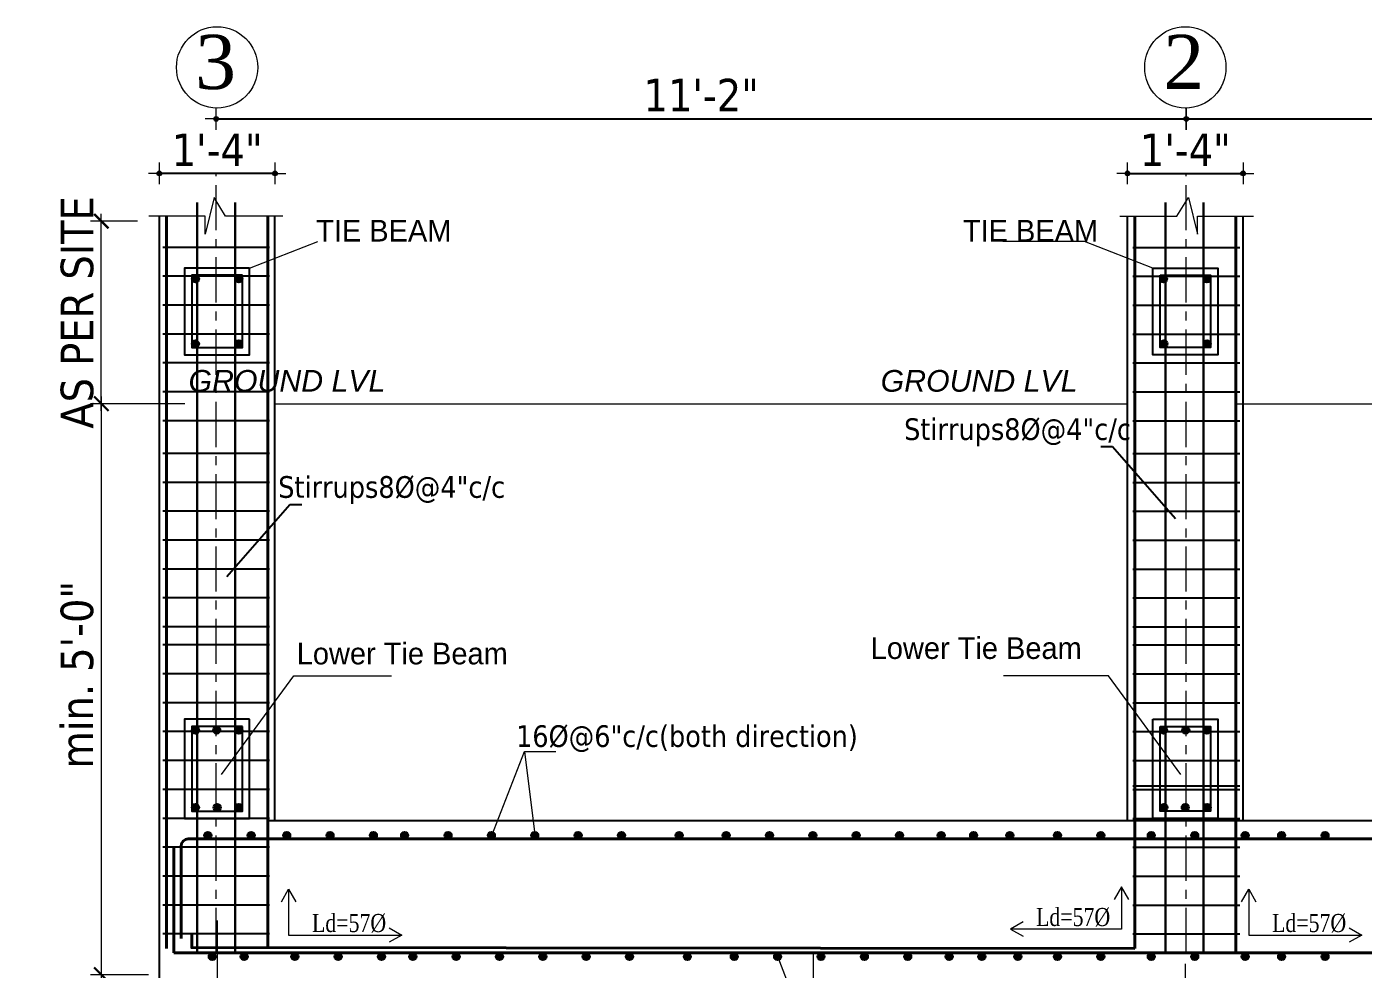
# Model space of a CAD drawing. Header units: inches. Extents: x 130993 to 274375, y -5108 to 103559.
# Drawn here: x 135314 to 135683.9, y 50644.1 to 50905 of the extents above; entities that cross this region are included whole.
import ezdxf
from ezdxf.enums import TextEntityAlignment as Align

# ---------------------------------------------------------------- set-up
doc = ezdxf.new("R2010")
doc.units = ezdxf.units.IN
doc.header["$MEASUREMENT"] = 0
doc.header["$PDMODE"] = 2
doc.header["$PDSIZE"] = -3
doc.linetypes.add('CENTER', pattern=[2, 1.25, -0.25, 0.25, -0.25])
for name, color, linetype, lineweight in [('.4', 160, 'Continuous', 40), ('0.2', 43, 'Continuous', 20), ('Center line', 252, 'CENTER', 20), ('DIM', 5, 'Continuous', 9), ('DIMENSION', 142, 'Continuous', 20), ('HACTH', 34, 'Continuous', 15), ('INDEX LINE', 4, 'Continuous', 13), ('PLAN Stairs', 156, 'Continuous', 25), ('reinforcement', 220, 'Continuous', 30), ('roof', 1, 'Continuous', 20), ('TEXT', 181, 'Continuous', 13)]:
    doc.layers.add(name, color=color, linetype=linetype, lineweight=lineweight)
doc.layers.add('ELEVATION', color=7, linetype='Continuous')
doc.layers.add('STIRRUP', color=10, linetype='Continuous')
doc.styles.add('7 INCH', font='times.ttf', dxfattribs={"height": 6})
doc.styles.add('bimal', font='comic.ttf')
doc.styles.add('DIM', font='dutch.ttf')
doc.styles.add('TAHOMA', font='tahoma.ttf', dxfattribs={"height": 9})
doc.dimstyles.new('1-4', dxfattribs={"dimscale": 0, "dimtxt": 8, "dimasz": 4, "dimexe": 3, "dimexo": 3, "dimgap": 2, "dimtad": 1, "dimdec": 0, "dimlfac": 0.5, "dimzin": 3, "dimdsep": 46, "dimlunit": 4, "dimtxsty": 'TAHOMA', "dimblk1": 'ARCHTICK', "dimblk2": 'ARCHTICK', "dimsah": 1, "dimcen": 0, "dimdle": 2, "dimclrd": 6, "dimclre": 6, "dimclrt": 7, "dimadec": 0, "dimazin": 0, "dimtfac": 0.333333, "dimtdec": 0, "dimtmove": 1, "dimatfit": 2, "dimfxl": 1, "dimtolj": 1, "dimtzin": 0, "dimlwd": -1, "dimlwe": -1, "dimarcsym": 0})
doc.dimstyles.new('1.4', dxfattribs={"dimscale": 0, "dimtxt": 6, "dimasz": 0.5, "dimexe": 2, "dimexo": 9, "dimgap": 2, "dimtad": 1, "dimdec": 0, "dimlfac": 0.5, "dimzin": 3, "dimdsep": 46, "dimlunit": 4, "dimtxsty": 'TAHOMA', "dimblk": 'DIM', "dimcen": 3, "dimdle": 3, "dimse1": 1, "dimse2": 1, "dimclrd": 256, "dimclre": 256, "dimclrt": 7, "dimadec": 1, "dimazin": 2, "dimtfac": 1, "dimtdec": 0, "dimtix": 1, "dimtofl": 0, "dimtmove": 2, "dimatfit": 3, "dimldrblk": 'ARW', "dimfxl": 1, "dimfrac": 2, "dimtolj": 2, "dimtzin": 0, "dimarcsym": 0})

# ---------------------------------------------------------------- blocks, each defined once
blk = doc.blocks.new('_ArchTick')
at = {"color": 0, "linetype": 'ByBlock', "const_width": 0.15}
blk.add_lwpolyline([(-0.5, -0.5), (0.5, 0.5)], dxfattribs=at)
blk = doc.blocks.new('*D380')
at = {"layer": 'Defpoints', "color": 0, "ltscale": 20}
for p in [(135366.67, 50660.65), (135634.68, 50648.65), (135634.68, 50603.22)]:
    blk.add_point(p, dxfattribs=at)
at = {"layer": 'DIM', "color": 6, "ltscale": 20}
for p, q in [((135366.67, 50657.65), (135366.67, 50600.22)), ((135634.68, 50645.65), (135634.68, 50600.22)), ((135364.67, 50603.22), (135636.68, 50603.22))]:
    blk.add_line(p, q, dxfattribs=at)
at = {"layer": 'DIM', "color": 6, "ltscale": 20, "xscale": 4, "yscale": 4, "zscale": 4, "rotation": 180}
blk.add_blockref('_ArchTick', (135366.67, 50603.22), dxfattribs=at)
at = {"layer": 'DIM', "color": 6, "ltscale": 20, "xscale": 4, "yscale": 4, "zscale": 4}
blk.add_blockref('_ArchTick', (135634.68, 50603.22), dxfattribs=at)
at = {"layer": 'DIM', "color": 7, "ltscale": 20, "insert": (135500.67, 50609.81), "char_height": 9, "attachment_point": 5, "style": 'TAHOMA'}
blk.add_mtext('\\A1;11\'-2"', dxfattribs=at)
blk = doc.blocks.new('*D381')
at = {"layer": 'Defpoints', "color": 0, "ltscale": 20}
for p in [(135334.61, 50851.17), (135347.63, 50851.17), (135334.61, 50800.65)]:
    blk.add_point(p, dxfattribs=at)
at = {"layer": 'DIM', "color": 6, "ltscale": 20}
for p, q in [((135344.63, 50851.17), (135331.61, 50851.17)), ((135334.61, 50798.65), (135334.61, 50853.17))]:
    blk.add_line(p, q, dxfattribs=at)
at = {"layer": 'DIM', "color": 6, "ltscale": 20, "xscale": 4, "yscale": 4, "zscale": 4}
for p, rotation in [((135334.61, 50851.17), 90), ((135334.61, 50800.65), 270)]:
    blk.add_blockref('_ArchTick', p, dxfattribs=dict(at, rotation=rotation))
at = {"layer": 'DIM', "color": 7, "ltscale": 20, "insert": (135327.95, 50825.91), "char_height": 9, "attachment_point": 5, "rotation": 90, "style": 'TAHOMA'}
blk.add_mtext('\\A1;AS PER SITE', dxfattribs=at)
blk = doc.blocks.new('DIM')
at = {"layer": 'INDEX LINE'}
h = blk.add_hatch(color=256, dxfattribs=at)
h.paths.add_polyline_path([(0, 1.28), (0, 0), (1.28, 0, 0.414214)])
h.paths.add_polyline_path([(1.28, 0), (0, 0), (0, -1.28, 0.414214)])
h.paths.add_polyline_path([(0, 0), (-1.28, 0, 0.414214), (0, -1.28)])
h.paths.add_polyline_path([(0, 1.28, 0.414214), (-1.28, 0), (0, 0)])
for p, q in [((-6, 0), (6, 0)), ((0, 6), (0, -6))]:
    blk.add_line(p, q, dxfattribs=at)
blk.add_circle((0, 0), 1.28, dxfattribs=at)
blk = doc.blocks.new('*D383')
at = {"layer": 'Defpoints', "color": 0}
for p in [(135650.68, 50864.39), (135618.68, 50852.57), (135650.68, 50852.57)]:
    blk.add_point(p, dxfattribs=at)
at = {"layer": 'PLAN Stairs', "lineweight": -2}
blk.add_line((135619.18, 50864.39), (135650.18, 50864.39), dxfattribs=at)
at = {"layer": 'PLAN Stairs', "lineweight": -2, "xscale": 0.5, "yscale": 0.5, "zscale": 0.5, "rotation": 180}
blk.add_blockref('DIM', (135618.68, 50864.39), dxfattribs=at)
at = {"layer": 'PLAN Stairs', "lineweight": -2, "xscale": 0.5, "yscale": 0.5, "zscale": 0.5}
blk.add_blockref('DIM', (135650.68, 50864.39), dxfattribs=at)
at = {"layer": 'PLAN Stairs', "color": 7, "insert": (135634.68, 50870.9), "char_height": 9, "attachment_point": 5, "style": 'TAHOMA'}
blk.add_mtext('\\A2;1\'-4"', dxfattribs=at)
blk = doc.blocks.new('ARW')
at = {"layer": 'INDEX LINE'}
blk.add_lwpolyline([(10, 0, 0, 6, 0), (0, 0, 0, 0, 0), (10, 0, 0, 0, 0)], format="xyseb", dxfattribs=at)
blk = doc.blocks.new('*D384')
at = {"layer": 'Defpoints', "color": 0}
for p in [(135350.67, 50864.39), (135350.67, 50852.57), (135382.67, 50852.57)]:
    blk.add_point(p, dxfattribs=at)
at = {"layer": 'PLAN Stairs', "lineweight": -2}
blk.add_line((135382.17, 50864.39), (135351.17, 50864.39), dxfattribs=at)
at = {"layer": 'PLAN Stairs', "lineweight": -2, "xscale": 0.5, "yscale": 0.5, "zscale": 0.5, "rotation": 180}
blk.add_blockref('DIM', (135350.67, 50864.39), dxfattribs=at)
at = {"layer": 'PLAN Stairs', "lineweight": -2, "xscale": 0.5, "yscale": 0.5, "zscale": 0.5}
blk.add_blockref('DIM', (135382.67, 50864.39), dxfattribs=at)
at = {"layer": 'PLAN Stairs', "color": 7, "insert": (135366.67, 50870.9), "char_height": 9, "attachment_point": 5, "style": 'TAHOMA'}
blk.add_mtext('\\A2;1\'-4"', dxfattribs=at)
blk = doc.blocks.new('*D390')
at = {"layer": 'Defpoints', "color": 0}
for p in [(135634.95, 50879.47), (135634.95, 50864.39), (135366.4, 50843.92)]:
    blk.add_point(p, dxfattribs=at)
at = {"layer": 'PLAN Stairs', "lineweight": -2}
blk.add_line((135366.9, 50879.47), (135634.45, 50879.47), dxfattribs=at)
at = {"layer": 'PLAN Stairs', "lineweight": -2, "xscale": 0.5, "yscale": 0.5, "zscale": 0.5, "rotation": 180}
blk.add_blockref('DIM', (135366.4, 50879.47), dxfattribs=at)
at = {"layer": 'PLAN Stairs', "lineweight": -2, "xscale": 0.5, "yscale": 0.5, "zscale": 0.5}
blk.add_blockref('DIM', (135634.95, 50879.47), dxfattribs=at)
at = {"layer": 'PLAN Stairs', "color": 7, "insert": (135500.67, 50886.07), "char_height": 9, "attachment_point": 5, "style": 'TAHOMA'}
blk.add_mtext('\\A2;11\'-2"', dxfattribs=at)
blk = doc.blocks.new('*D386')
at = {"layer": 'Defpoints', "color": 0, "ltscale": 20}
for p in [(135359.26, 50800.65), (135334.61, 50642.65), (135350.67, 50642.65)]:
    blk.add_point(p, dxfattribs=at)
at = {"layer": 'DIM', "color": 6, "ltscale": 20}
for p, q in [((135334.61, 50802.65), (135334.61, 50640.65)), ((135356.26, 50800.65), (135331.61, 50800.65)), ((135347.67, 50642.65), (135331.61, 50642.65))]:
    blk.add_line(p, q, dxfattribs=at)
at = {"layer": 'DIM', "color": 6, "ltscale": 20, "xscale": 4, "yscale": 4, "zscale": 4}
for p, rotation in [((135334.61, 50800.65), 90), ((135334.61, 50642.65), 270)]:
    blk.add_blockref('_ArchTick', p, dxfattribs=dict(at, rotation=rotation))
at = {"layer": 'DIM', "color": 7, "ltscale": 20, "insert": (135327.93, 50725.65), "char_height": 9, "attachment_point": 5, "rotation": 90, "style": 'TAHOMA'}
blk.add_mtext('\\A1;min. 5\'-0"', dxfattribs=at)
blk = doc.blocks.new('ld2')
at = {"layer": 'DIMENSION'}
for points in [[(-25213.47, -8955.31), (-25211.47, -8951.82), (-25209.47, -8955.31)], [(-25183.66, -8962.52), (-25180.17, -8964.52), (-25183.66, -8966.52)]]:
    blk.add_lwpolyline(points, dxfattribs=at)
at = {"layer": 'HACTH', "color": 7}
blk.add_lwpolyline([(-25211.47, -8951.82), (-25211.47, -8964.52), (-25180.17, -8964.52)], dxfattribs=at)
at = {"layer": 'TEXT', "ltscale": 10, "style": '7 INCH', "width": 0.8}
blk.add_text('Ld=57%%C', height=5, dxfattribs=at).set_placement((-25205.01, -8963.69))
blk = doc.blocks.new('ld1')
at = {"layer": 'DIMENSION'}
for points in [[(-25241.63, -8955.31), (-25243.63, -8951.82), (-25245.63, -8955.31)], [(-25270.85, -8961.52), (-25274.34, -8963.52), (-25270.85, -8965.52)]]:
    blk.add_lwpolyline(points, dxfattribs=at)
at = {"layer": 'HACTH', "color": 7}
blk.add_lwpolyline([(-25243.63, -8951.82), (-25243.63, -8963.52), (-25274.34, -8963.52)], dxfattribs=at)
at = {"layer": 'TEXT', "ltscale": 10, "style": '7 INCH', "width": 0.8}
blk.add_text('Ld=57%%C', height=5, dxfattribs=at).set_placement((-25267.3, -8962.69))
blk = doc.blocks.new('*D391')
at = {"layer": 'Defpoints', "color": 0}
for p in [(135934.95, 50879.47), (135634.95, 50864.39), (135934.95, 50843.92)]:
    blk.add_point(p, dxfattribs=at)
at = {"layer": 'PLAN Stairs', "lineweight": -2}
blk.add_line((135635.45, 50879.47), (135934.45, 50879.47), dxfattribs=at)
at = {"layer": 'PLAN Stairs', "lineweight": -2, "xscale": 0.5, "yscale": 0.5, "zscale": 0.5, "rotation": 180}
blk.add_blockref('DIM', (135634.95, 50879.47), dxfattribs=at)
at = {"layer": 'PLAN Stairs', "lineweight": -2, "xscale": 0.5, "yscale": 0.5, "zscale": 0.5}
blk.add_blockref('DIM', (135934.95, 50879.47), dxfattribs=at)
at = {"layer": 'PLAN Stairs', "color": 7, "insert": (135784.95, 50886.16), "char_height": 9, "attachment_point": 5, "style": 'TAHOMA'}
blk.add_mtext('\\A2;12\'-6"', dxfattribs=at)

msp = doc.modelspace()

# ---------------------------------------------------------------- hatches: boundary and pattern name
at = {"layer": 'roof'}
for points in [[(135359.67, 50835.2, -1), (135361.67, 50835.2, -1)], [(135371.67, 50835.2, -1), (135373.67, 50835.2, -1)], [(135629.68, 50835.2, 1), (135627.68, 50835.2, 1)], [(135641.68, 50835.2, 1), (135639.68, 50835.2, 1)], [(135359.65, 50817.2, -1), (135361.65, 50817.2, -1)], [(135371.63, 50817.22, -1), (135373.63, 50817.22, -1)], [(135629.72, 50817.22, 1), (135627.72, 50817.22, 1)], [(135641.7, 50817.2, 1), (135639.7, 50817.2, 1)], [(135359.67, 50710.33, -1), (135361.67, 50710.33, -1)], [(135365.55, 50710.33, -1), (135367.55, 50710.33, -1)], [(135371.67, 50710.33, -1), (135373.67, 50710.33, -1)], [(135629.68, 50710.33, 1), (135627.68, 50710.33, 1)], [(135635.8, 50710.33, 1), (135633.8, 50710.33, 1)], [(135641.68, 50710.33, 1), (135639.68, 50710.33, 1)], [(135359.65, 50688.91, -1), (135361.65, 50688.91, -1)], [(135365.67, 50688.91, -1), (135367.67, 50688.91, -1)], [(135371.63, 50688.94, -1), (135373.63, 50688.94, -1)], [(135629.72, 50688.94, 1), (135627.72, 50688.94, 1)], [(135635.68, 50688.91, 1), (135633.68, 50688.91, 1)], [(135641.7, 50688.91, 1), (135639.7, 50688.91, 1)], [(135363.08, 50681.2, -1), (135365.08, 50681.2, -1)], [(135375.08, 50681.2, -1), (135377.08, 50681.2, -1)], [(135384.92, 50681.2, -1), (135386.92, 50681.2, -1)], [(135396.92, 50681.2, -1), (135398.92, 50681.2, -1)], [(135408.92, 50681.2, -1), (135410.92, 50681.2, -1)], [(135417.58, 50681.2, -1), (135419.58, 50681.2, -1)], [(135429.58, 50681.2, -1), (135431.58, 50681.2, -1)], [(135441.58, 50681.2, -1), (135443.58, 50681.2, -1)], [(135453.58, 50681.2, -1), (135455.58, 50681.2, -1)], [(135465.58, 50681.2, -1), (135467.58, 50681.2, -1)], [(135477.58, 50681.2, -1), (135479.58, 50681.2, -1)], [(135493.58, 50681.2, -1), (135495.58, 50681.2, -1)], [(135506.58, 50681.2, -1), (135508.58, 50681.2, -1)], [(135518.58, 50681.2, -1), (135520.58, 50681.2, -1)], [(135530.58, 50681.2, -1), (135532.58, 50681.2, -1)], [(135542.58, 50681.2, -1), (135544.58, 50681.2, -1)], [(135554.58, 50681.2, -1), (135556.58, 50681.2, -1)], [(135566.08, 50681.2, -1), (135568.08, 50681.2, -1)], [(135575.09, 50681.2, -1), (135577.09, 50681.2, -1)], [(135585.09, 50681.2, -1), (135587.09, 50681.2, -1)], [(135600.27, 50681.2, 1), (135598.27, 50681.2, 1)], [(135612.27, 50681.2, 1), (135610.27, 50681.2, 1)], [(135626.27, 50681.2, 1), (135624.27, 50681.2, 1)], [(135638.27, 50681.2, 1), (135636.27, 50681.2, 1)], [(135652.27, 50681.2, 1), (135650.27, 50681.2, 1)], [(135660.35, 50681.2, -1), (135662.35, 50681.2, -1)], [(135672.35, 50681.2, -1), (135674.35, 50681.2, -1)], [(135366.33, 50647.65, 1), (135364.33, 50647.65, 1)], [(135375.17, 50647.65, 1), (135373.17, 50647.65, 1)], [(135389.17, 50647.65, 1), (135387.17, 50647.65, 1)], [(135401.17, 50647.65, 1), (135399.17, 50647.65, 1)], [(135413.17, 50647.65, 1), (135411.17, 50647.65, 1)], [(135421.83, 50647.65, 1), (135419.83, 50647.65, 1)], [(135433.83, 50647.65, 1), (135431.83, 50647.65, 1)], [(135445.83, 50647.65, 1), (135443.83, 50647.65, 1)], [(135457.83, 50647.65, 1), (135455.83, 50647.65, 1)], [(135469.83, 50647.65, 1), (135467.83, 50647.65, 1)], [(135481.83, 50647.65, 1), (135479.83, 50647.65, 1)], [(135497.83, 50647.65, 1), (135495.83, 50647.65, 1)], [(135510.83, 50647.65, 1), (135508.83, 50647.65, 1)], [(135522.83, 50647.65, 1), (135520.83, 50647.65, 1)], [(135534.83, 50647.65, 1), (135532.83, 50647.65, 1)], [(135546.83, 50647.65, 1), (135544.83, 50647.65, 1)], [(135558.83, 50647.65, 1), (135556.83, 50647.65, 1)], [(135570.33, 50647.65, 1), (135568.33, 50647.65, 1)], [(135579.34, 50647.65, 1), (135577.34, 50647.65, 1)], [(135589.34, 50647.65, 1), (135587.34, 50647.65, 1)], [(135600.27, 50647.65, 1), (135598.27, 50647.65, 1)], [(135612.27, 50647.65, 1), (135610.27, 50647.65, 1)], [(135626.27, 50647.65, 1), (135624.27, 50647.65, 1)], [(135638.27, 50647.65, 1), (135636.27, 50647.65, 1)], [(135652.27, 50647.65, 1), (135650.27, 50647.65, 1)], [(135660.35, 50647.65, -1), (135662.35, 50647.65, -1)], [(135672.35, 50647.65, -1), (135674.35, 50647.65, -1)]]:
    msp.add_hatch(color=256, dxfattribs=at).paths.add_polyline_path(points)

# ---------------------------------------------------------------- linework, layer by layer
at = {"layer": '.4', "ltscale": 20}
for p, q in [((135352.67, 50649.9), (135352.67, 50852.57)), ((135380.67, 50649.9), (135380.67, 50852.57)), ((135620.68, 50649.9), (135620.68, 50852.57)), ((135648.68, 50648.65), (135648.68, 50852.57)), ((135942.68, 50680.2), (135358.67, 50680.2)), ((135354.67, 50677.65), (135354.67, 50648.65)), ((135356.67, 50678.2), (135356.67, 50652.65)), ((135354.67, 50648.65), (135944.68, 50648.65))]:
    msp.add_line(p, q, dxfattribs=at)
msp.add_lwpolyline([(135620.68, 50649.9), (135359.62, 50650.15), (135359.62, 50653.65)], dxfattribs=at)
msp.add_arc((135358.67, 50678.2), 2, 90, 180, dxfattribs=at)
at = {"ltscale": 20}
for points in [[(135375.67, 50838.2), (135357.67, 50838.2), (135357.67, 50814.2), (135375.67, 50814.2)], [(135373.67, 50836.2), (135359.67, 50836.2), (135359.67, 50816.2), (135373.67, 50816.2)], [(135625.68, 50838.2), (135643.68, 50838.2), (135643.68, 50814.2), (135625.68, 50814.2)], [(135627.68, 50836.2), (135641.68, 50836.2), (135641.68, 50816.2), (135627.68, 50816.2)], [(135375.67, 50713.33), (135357.67, 50713.33), (135357.67, 50685.91), (135375.67, 50685.91)], [(135625.68, 50713.33), (135643.68, 50713.33), (135643.68, 50685.91), (135625.68, 50685.91)], [(135373.67, 50711.33), (135359.67, 50711.33), (135359.67, 50687.91), (135373.67, 50687.91)], [(135627.68, 50711.33), (135641.68, 50711.33), (135641.68, 50687.91), (135627.68, 50687.91)]]:
    msp.add_lwpolyline(points, close=True, dxfattribs=at)
for centre in [(135360.67, 50835.2), (135372.67, 50835.2), (135628.68, 50835.2), (135640.68, 50835.2), (135360.65, 50817.2), (135372.63, 50817.22), (135628.72, 50817.22), (135640.7, 50817.2), (135360.67, 50710.33), (135366.55, 50710.33), (135372.67, 50710.33), (135628.68, 50710.33), (135634.8, 50710.33), (135640.68, 50710.33), (135360.65, 50688.91), (135366.67, 50688.91), (135372.63, 50688.94), (135628.72, 50688.94), (135634.68, 50688.91), (135640.7, 50688.91), (135364.08, 50681.2), (135376.08, 50681.2), (135385.92, 50681.2), (135397.92, 50681.2), (135409.92, 50681.2), (135418.58, 50681.2), (135430.58, 50681.2), (135442.58, 50681.2), (135454.58, 50681.2), (135466.58, 50681.2), (135478.58, 50681.2), (135494.58, 50681.2), (135507.58, 50681.2), (135519.58, 50681.2), (135531.58, 50681.2), (135543.58, 50681.2), (135555.58, 50681.2), (135567.08, 50681.2), (135576.09, 50681.2), (135586.09, 50681.2), (135599.27, 50681.2), (135611.27, 50681.2), (135625.27, 50681.2), (135637.27, 50681.2), (135651.27, 50681.2), (135661.35, 50681.2), (135673.35, 50681.2), (135365.33, 50647.65), (135374.17, 50647.65), (135388.17, 50647.65), (135400.17, 50647.65), (135412.17, 50647.65), (135420.83, 50647.65), (135432.83, 50647.65), (135444.83, 50647.65), (135456.83, 50647.65), (135468.83, 50647.65), (135480.83, 50647.65), (135496.83, 50647.65), (135509.83, 50647.65), (135521.83, 50647.65), (135533.83, 50647.65), (135545.83, 50647.65), (135557.83, 50647.65), (135569.33, 50647.65), (135578.34, 50647.65), (135588.34, 50647.65), (135599.27, 50647.65), (135611.27, 50647.65), (135625.27, 50647.65), (135637.27, 50647.65), (135651.27, 50647.65), (135661.35, 50647.65), (135673.35, 50647.65)]:
    msp.add_circle(centre, 1, dxfattribs=at)
at = {"layer": '0.2', "ltscale": 20}
for p, q in [((135365.81, 50857.71), (135363.33, 50847.6)), ((135369, 50852.57), (135365.81, 50857.71)), ((135632.34, 50852.57), (135635.54, 50857.71)), ((135635.54, 50857.71), (135638.02, 50847.6)), ((135363.33, 50852.57), (135347.8, 50852.57)), ((135363.33, 50847.6), (135363.33, 50852.57)), ((135384.82, 50852.57), (135369, 50852.57)), ((135616.52, 50852.57), (135632.34, 50852.57)), ((135638.02, 50847.6), (135638.02, 50852.57)), ((135638.02, 50852.57), (135653.54, 50852.57)), ((135375.67, 50838.2), (135394.55, 50845.57)), ((135606.8, 50845.57), (135584.12, 50845.57)), ((135625.68, 50838.2), (135606.8, 50845.57)), ((135357.74, 50800.65), (135350.67, 50800.65)), ((135382.67, 50800.65), (135618.68, 50800.65)), ((135382.67, 50800.65), (135618.68, 50800.65)), ((135648.68, 50800.65), (135918.68, 50800.65)), ((135648.68, 50800.65), (135918.68, 50800.65)), ((135650.68, 50800.65), (135676.83, 50800.65)), ((135367.88, 50698), (135387.93, 50725.38)), ((135387.93, 50725.38), (135414.91, 50725.38)), ((135613.41, 50725.38), (135584.33, 50725.38)), ((135633.47, 50698), (135613.41, 50725.38)), ((135442.7, 50681.2), (135451.75, 50704.42)), ((135451.75, 50704.42), (135454.49, 50682.2)), ((135451.75, 50704.42), (135460.46, 50704.42)), ((135521.43, 50648.65), (135531.7, 50622.2)), ((135531.7, 50622.2), (135531.8, 50648.65))]:
    msp.add_line(p, q, dxfattribs=at)
at = {"layer": 'Center line', "ltscale": 10}
for p, q in [((135366.4, 50648.66), (135366.4, 50864.39)), ((135634.95, 50648.66), (135634.95, 50864.39))]:
    msp.add_line(p, q, dxfattribs=at)
at = {"layer": 'ELEVATION', "ltscale": 20}
for p, q in [((135350.67, 50685.2), (135350.67, 50852.57)), ((135382.67, 50685.2), (135382.67, 50852.57)), ((135618.68, 50685.2), (135618.68, 50852.57)), ((135650.68, 50685.2), (135650.68, 50852.57)), ((135350.67, 50685.2), (135350.67, 50685.2)), ((135350.67, 50641.65), (135350.67, 50685.2)), ((135950.68, 50685.2), (135380.67, 50685.2)), ((135650.68, 50685.2), (135650.68, 50685.2)), ((135650.68, 50685.2), (135650.68, 50685.2))]:
    msp.add_line(p, q, dxfattribs=at)
at = {"layer": 'reinforcement'}
for p, q in [((135361.17, 50648.65), (135361.17, 50856.33)), ((135371.67, 50648.65), (135371.67, 50856.33)), ((135629.18, 50648.65), (135629.18, 50856.33)), ((135639.68, 50648.65), (135639.68, 50856.33))]:
    msp.add_line(p, q, dxfattribs=at)
at = {"layer": 'STIRRUP'}
for p, q in [((135381.19, 50843.92), (135351.61, 50843.92)), ((135620.16, 50843.92), (135649.73, 50843.92)), ((135381.19, 50835.92), (135351.61, 50835.92)), ((135620.16, 50835.92), (135649.73, 50835.92)), ((135381.19, 50827.92), (135351.61, 50827.92)), ((135620.16, 50827.92), (135649.73, 50827.92)), ((135381.19, 50819.92), (135351.61, 50819.92)), ((135620.16, 50819.92), (135649.73, 50819.92)), ((135381.19, 50811.92), (135351.61, 50811.92)), ((135620.16, 50811.92), (135649.73, 50811.92)), ((135381.19, 50803.92), (135351.61, 50803.92)), ((135620.16, 50803.92), (135649.73, 50803.92)), ((135381.19, 50795.92), (135351.61, 50795.92)), ((135620.16, 50795.92), (135649.73, 50795.92)), ((135381.19, 50786.89), (135351.61, 50786.89)), ((135620.16, 50786.89), (135649.73, 50786.89)), ((135381.19, 50778.89), (135351.61, 50778.89)), ((135620.16, 50778.89), (135649.73, 50778.89)), ((135381.19, 50770.89), (135351.61, 50770.89)), ((135620.16, 50770.89), (135649.73, 50770.89)), ((135381.19, 50762.89), (135351.61, 50762.89)), ((135620.16, 50762.89), (135649.73, 50762.89)), ((135381.19, 50754.89), (135351.61, 50754.89)), ((135620.16, 50754.89), (135649.73, 50754.89)), ((135381.19, 50746.89), (135351.61, 50746.89)), ((135620.16, 50746.89), (135649.73, 50746.89)), ((135381.19, 50738.89), (135351.61, 50738.89)), ((135620.16, 50738.89), (135649.73, 50738.89)), ((135381.19, 50733.91), (135351.61, 50733.91)), ((135620.16, 50733.91), (135649.73, 50733.91)), ((135381.19, 50725.91), (135351.61, 50725.91)), ((135620.16, 50725.91), (135649.73, 50725.91)), ((135381.19, 50717.91), (135351.61, 50717.91)), ((135620.16, 50717.91), (135649.73, 50717.91)), ((135381.19, 50709.91), (135351.61, 50709.91)), ((135620.16, 50709.91), (135649.73, 50709.91)), ((135381.19, 50701.91), (135351.61, 50701.91)), ((135620.16, 50701.91), (135649.73, 50701.91)), ((135620.16, 50694.89), (135649.73, 50694.89)), ((135381.19, 50693.91), (135351.61, 50693.91)), ((135620.16, 50693.91), (135649.73, 50693.91)), ((135381.19, 50685.91), (135351.61, 50685.91)), ((135620.16, 50685.91), (135649.73, 50685.91)), ((135381.19, 50677.91), (135351.61, 50677.91)), ((135620.16, 50677.91), (135649.73, 50677.91)), ((135381.19, 50669.91), (135351.61, 50669.91)), ((135620.16, 50669.91), (135649.73, 50669.91)), ((135381.19, 50661.91), (135351.61, 50661.91)), ((135620.16, 50661.91), (135649.73, 50661.91)), ((135381.19, 50653.91), (135351.61, 50653.91)), ((135620.16, 50653.91), (135649.73, 50653.91))]:
    msp.add_line(p, q, dxfattribs=at)
at = {"layer": 'TEXT'}
for centre in [(135366.67, 50893.72), (135366.67, 50893.72), (135634.68, 50893.72), (135634.68, 50893.72)]:
    msp.add_circle(centre, 11.25, dxfattribs=at)

# ---------------------------------------------------------------- block references
at = {"layer": 'DIMENSION'}
for name, p in [('ld2', (160597.94, 59618.14)), ('ld1', (160860.66, 59618.8)), ('ld2', (160863.7, 59618.14))]:
    msp.add_blockref(name, p, dxfattribs=at)

# ---------------------------------------------------------------- texts
at = {"ltscale": 20, "char_height": 6, "style": 'bimal'}
for s, insert, width, attachment_point in [('TIE BEAM', (135394.08, 50851.53), 84.8953, 1), ('TIE BEAM', (135610.55, 50851.53), 122.8953, 3), ('{\\fArial|b0|i1|c0|p34;GROUND LVL}', (135358.75, 50809.98), 122.8953, 1), ('{\\fArial|b0|i1|c0|p34;GROUND LVL}', (135550.35, 50809.98), 122.8953, 1), ('Lower Tie Beam', (135606.01, 50736.02), 108.8953, 3), ('Lower Tie Beam', (135388.71, 50734.52), 57.5, 1)]:
    msp.add_mtext(s, dxfattribs=dict(at, insert=insert, width=width, attachment_point=attachment_point))
at = {"layer": 'TEXT', "style": 'DIM'}
for s, p in [('3', (135366.24, 50895.25)), ('2', (135634.26, 50895.25))]:
    msp.add_text(s, height=15, dxfattribs=at).set_placement(p, align=Align.MIDDLE_CENTER)
at = {"layer": 'TEXT', "ltscale": 20, "style": 'TAHOMA'}
for s, p in [('Stirrups8%%C@4"c/c', (135556.84, 50790.61)), ('Stirrups8%%C@4"c/c', (135383.58, 50774.61)), ('16%%C@6"c/c(both direction)', (135449.41, 50705.67))]:
    msp.add_text(s, height=6, dxfattribs=at).set_placement(p)

# ---------------------------------------------------------------- dimensions: what is measured, and where the dimension line sits
at = {"layer": 'DIM', "ltscale": 20}
for base, p1, p2, text, picture, middle in [((135334.61, 50851.17), (135334.61, 50800.65), (135347.63, 50851.17), 'AS PER SITE', '*D381', (135334.61, 50825.91)), ((135334.61, 50642.65), (135359.26, 50800.65), (135350.67, 50642.65), 'min. 5\'-0"', '*D386', (135334.61, 50725.65))]:
    dim = msp.add_linear_dim(base=base, p1=p1, p2=p2, angle=90, text=text, dimstyle='1-4', override={"dimscale": 1}, dxfattribs=at)
    dim.commit()
    dim.dimension.update_dxf_attribs({"geometry": picture, "text_midpoint": middle, "dimtype": 160})
dim = msp.add_linear_dim(base=(135634.68, 50603.22), p1=(135366.67, 50660.65), p2=(135634.68, 50648.65), dimstyle='1-4', override={"dimscale": 1}, dxfattribs=at)
dim.commit()
dim.dimension.update_dxf_attribs({"geometry": '*D380', "text_midpoint": (135500.67, 50609.81)})
at = {"layer": 'PLAN Stairs'}
for base, p1, p2, picture, middle in [((135634.95, 50879.47), (135366.4, 50843.92), (135634.95, 50864.39), '*D390', (135500.67, 50886.07)), ((135934.95, 50879.47), (135634.95, 50864.39), (135934.95, 50843.92), '*D391', (135784.95, 50886.16)), ((135650.68, 50864.39), (135618.68, 50852.57), (135650.68, 50852.57), '*D383', (135634.68, 50870.9))]:
    dim = msp.add_linear_dim(base=base, p1=p1, p2=p2, dimstyle='1.4', override={"dimscale": 1}, dxfattribs=at)
    dim.commit()
    dim.dimension.update_dxf_attribs({"geometry": picture, "text_midpoint": middle})
dim = msp.add_linear_dim(base=(135350.67, 50864.39), p1=(135382.67, 50852.57), p2=(135350.67, 50852.57), angle=180, dimstyle='1.4', override={"dimscale": 1}, dxfattribs=at)
dim.commit()
dim.dimension.update_dxf_attribs({"geometry": '*D384', "text_midpoint": (135366.67, 50870.9)})

# ---------------------------------------------------------------- leaders
at = {"layer": 'DIMENSION', "ltscale": 10}
for points in [[(135632, 50768.8), (135614.53, 50788.74), (135611.28, 50788.74)], [(135369.34, 50752.8), (135386.81, 50772.74), (135390.07, 50772.74)]]:
    msp.add_leader(points, dimstyle='1.4', override={"dimscale": 1}, dxfattribs=at)

doc.saveas('drawing.dxf')
